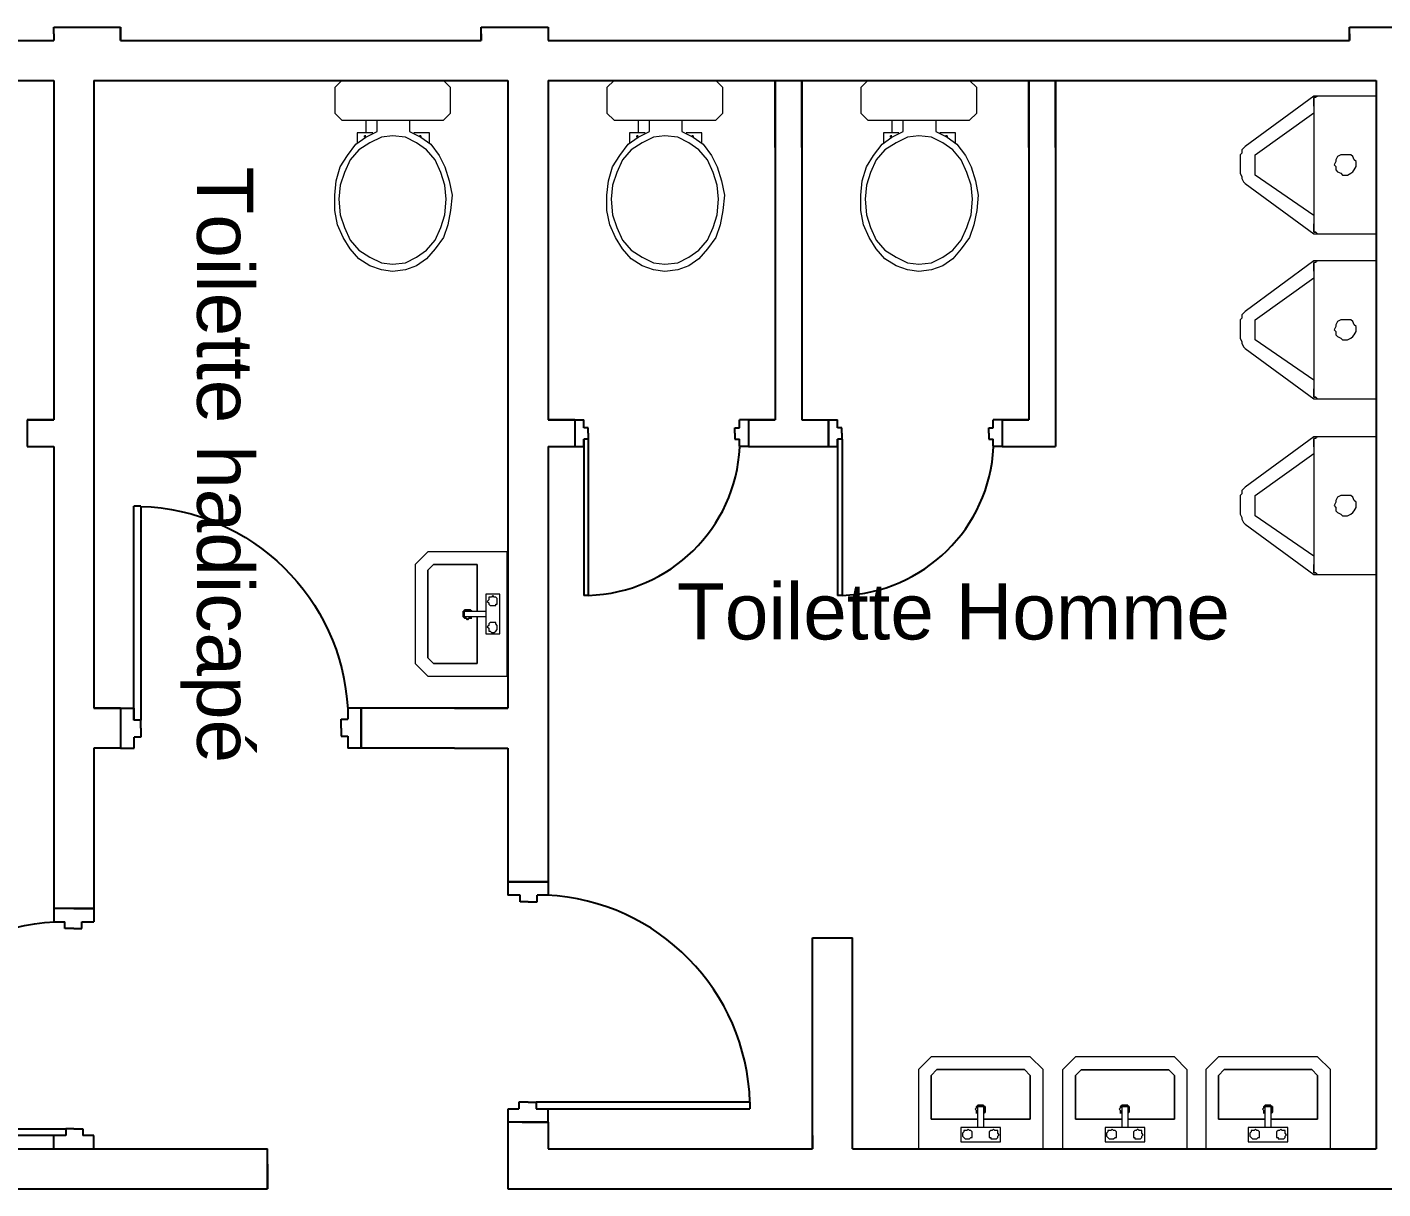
# Model space of a CAD drawing. Header units: metres. Extents: x 131 to 1703, y 190 to 2058.
# Drawn here: x 1489.3 to 1494.38, y 2000.19 to 2004.54 of the extents above; entities that cross this region are included whole.
import ezdxf

# ---------------------------------------------------------------- set-up
doc = ezdxf.new("R2010")
doc.units = ezdxf.units.M
for name, color, linetype in [('Mobilier', 7, 'Continuous'), ('Murs', 7, 'Continuous'), ('Noms Locaux', 7, 'Continuous'), ('Portes', 7, 'Continuous')]:
    doc.layers.add(name, color=color, linetype=linetype)
doc.styles.get("Standard").update_dxf_attribs({"font": 'arial.ttf'})

# ---------------------------------------------------------------- blocks, each defined once
blk = doc.blocks.new('Bidet')
at = {"layer": 'Mobilier', "lineweight": 9}
for points in [[(2.9611, 9.8395), (2.9311, 9.8395), (2.9228, 9.8312), (2.9228, 9.7112), (2.9311, 9.7029), (2.9611, 9.7029), (2.9694, 9.7112), (2.9694, 9.8312)], [(3.1394, 9.7712), (3.1378, 9.7862), (3.1311, 9.7995), (3.1228, 9.8112), (3.1111, 9.8212), (3.0961, 9.8279), (3.0811, 9.8329), (3.0628, 9.8345), (3.0461, 9.8329), (3.0311, 9.8279), (3.0161, 9.8212), (3.0044, 9.8112), (2.9961, 9.7995), (2.9894, 9.7862), (2.9878, 9.7712), (2.9894, 9.7579), (2.9961, 9.7445), (3.0044, 9.7312), (3.0161, 9.7212), (3.0311, 9.7145), (3.0461, 9.7095), (3.0628, 9.7079), (3.0811, 9.7095), (3.0961, 9.7145), (3.1111, 9.7212), (3.1228, 9.7312), (3.1311, 9.7445), (3.1378, 9.7579)], [(2.9878, 9.8045), (2.9894, 9.8045), (2.9878, 9.8045), (2.9878, 9.8029)]]:
    blk.add_lwpolyline(points, close=True, dxfattribs=at)
for points in [[(2.9694, 9.7912), (2.9828, 9.7912), (2.9894, 9.8045), (2.9978, 9.8162), (3.0111, 9.8262), (3.0244, 9.8329), (3.0411, 9.8379), (3.0578, 9.8412), (3.0761, 9.8395), (3.0928, 9.8362), (3.1078, 9.8312), (3.1211, 9.8212), (3.1328, 9.8112), (3.1411, 9.7995), (3.1461, 9.7862), (3.1478, 9.7712), (3.1461, 9.7579), (3.1411, 9.7445), (3.1328, 9.7312), (3.1211, 9.7212), (3.1078, 9.7129), (3.0928, 9.7062), (3.0761, 9.7029), (3.0578, 9.7029), (3.0411, 9.7045), (3.0244, 9.7095), (3.0111, 9.7179), (2.9978, 9.7279), (2.9894, 9.7395), (2.9828, 9.7529), (2.9694, 9.7529)], [(2.9961, 9.8145), (2.9844, 9.8145), (2.9844, 9.7962)], [(2.9894, 9.8045), (2.9894, 9.8045)], [(2.9844, 9.7479), (2.9844, 9.7295), (2.9961, 9.7295)], [(2.9894, 9.7395), (2.9894, 9.7379), (2.9878, 9.7379), (2.9878, 9.7395), (2.9878, 9.7379), (2.9894, 9.7379)]]:
    blk.add_lwpolyline(points, dxfattribs=at)
at = {"layer": 'Mobilier', "color": 252, "lineweight": 9, "true_color": 0x858585}
blk.add_lwpolyline([(2.9694, 9.7395), (2.9844, 9.7395)], dxfattribs=at)
blk = doc.blocks.new('Lave-main')
at = {"layer": 'Mobilier', "lineweight": 9}
for points in [[(3.0161, 9.4495), (3.0311, 9.4645), (3.0311, 9.5812), (3.0161, 9.5962), (2.9228, 9.5962), (2.9228, 9.4495)], [(3.0161, 9.5745), (3.0094, 9.5812), (2.9578, 9.5812), (2.9578, 9.5262), (2.9578, 9.5812), (3.0094, 9.5812), (3.0161, 9.5745), (3.0161, 9.4712), (3.0094, 9.4645), (2.9578, 9.4645), (2.9578, 9.5195), (2.9578, 9.4645), (3.0094, 9.4645), (3.0161, 9.4712)], [(2.9478, 9.4995), (2.9478, 9.5462), (2.9311, 9.5462), (2.9311, 9.4995)], [(2.9394, 9.5329), (2.9411, 9.5329), (2.9428, 9.5329), (2.9444, 9.5345), (2.9444, 9.5362), (2.9461, 9.5379), (2.9444, 9.5395), (2.9444, 9.5412), (2.9444, 9.5429), (2.9428, 9.5429), (2.9411, 9.5445), (2.9394, 9.5445), (2.9378, 9.5445), (2.9361, 9.5429), (2.9344, 9.5412), (2.9344, 9.5395), (2.9344, 9.5379), (2.9344, 9.5362), (2.9361, 9.5345), (2.9361, 9.5329), (2.9378, 9.5329)], [(2.9478, 9.5262), (2.9728, 9.5262), (2.9728, 9.5195), (2.9478, 9.5195)], [(2.9694, 9.5295), (2.9711, 9.5279), (2.9728, 9.5279), (2.9744, 9.5262), (2.9744, 9.5245), (2.9744, 9.5229), (2.9744, 9.5212), (2.9744, 9.5195), (2.9728, 9.5195), (2.9728, 9.5179), (2.9711, 9.5179), (2.9694, 9.5179), (2.9678, 9.5179), (2.9661, 9.5179), (2.9644, 9.5195), (2.9661, 9.5179), (2.9678, 9.5179), (2.9694, 9.5179), (2.9711, 9.5179), (2.9728, 9.5179), (2.9728, 9.5195), (2.9744, 9.5195), (2.9744, 9.5212), (2.9744, 9.5229), (2.9744, 9.5245), (2.9744, 9.5262), (2.9728, 9.5279), (2.9711, 9.5279), (2.9694, 9.5295), (2.9678, 9.5279), (2.9661, 9.5279), (2.9644, 9.5279), (2.9661, 9.5279), (2.9678, 9.5279)], [(2.9394, 9.5012), (2.9411, 9.5029), (2.9428, 9.5029), (2.9444, 9.5029), (2.9444, 9.5045), (2.9444, 9.5062), (2.9461, 9.5079), (2.9444, 9.5095), (2.9444, 9.5112), (2.9428, 9.5129), (2.9411, 9.5129), (2.9394, 9.5129), (2.9378, 9.5129), (2.9361, 9.5129), (2.9361, 9.5112), (2.9344, 9.5112), (2.9344, 9.5095), (2.9344, 9.5079), (2.9344, 9.5062), (2.9344, 9.5045), (2.9361, 9.5029), (2.9378, 9.5029)]]:
    blk.add_lwpolyline(points, close=True, dxfattribs=at)
blk = doc.blocks.new('Pissoir homme')
at = {"layer": 'Mobilier', "lineweight": 9}
for points in [[(1489.7679, 2008.3999), (1489.7696, 2008.3999), (1489.7662, 2008.3999), (1489.6979, 2008.3499), (1489.6962, 2008.3483), (1489.6946, 2008.3466), (1489.6946, 2008.3433), (1489.6929, 2008.3416), (1489.6929, 2008.3233), (1489.6946, 2008.3199), (1489.6946, 2008.3183), (1489.6962, 2008.3149), (1489.6979, 2008.3133), (1489.7662, 2008.2633), (1489.7696, 2008.2633), (1489.7679, 2008.2649), (1489.7662, 2008.2649), (1489.7662, 2008.2666), (1489.7662, 2008.2683), (1489.7662, 2008.2733)], [(1489.7662, 2008.3899), (1489.7662, 2008.3966), (1489.7662, 2008.3983)], [(1489.7662, 2008.2816), (1489.7079, 2008.3216), (1489.7079, 2008.3416), (1489.7662, 2008.3833)]]:
    blk.add_lwpolyline(points, dxfattribs=at)
for points in [[(1489.7662, 2008.2683), (1489.7662, 2008.2666), (1489.7662, 2008.2649), (1489.7679, 2008.2649), (1489.7696, 2008.2633), (1489.8279, 2008.2633), (1489.8279, 2008.3999), (1489.7696, 2008.3999), (1489.7679, 2008.3999), (1489.7679, 2008.3983), (1489.7662, 2008.3983), (1489.7662, 2008.3966)], [(1489.7979, 2008.3416), (1489.7946, 2008.3416), (1489.7929, 2008.3416), (1489.7896, 2008.3399), (1489.7879, 2008.3366), (1489.7879, 2008.3349), (1489.7862, 2008.3316), (1489.7879, 2008.3299), (1489.7879, 2008.3266), (1489.7896, 2008.3249), (1489.7929, 2008.3233), (1489.7946, 2008.3216), (1489.7979, 2008.3216), (1489.7996, 2008.3216), (1489.8029, 2008.3233), (1489.8046, 2008.3249), (1489.8062, 2008.3266), (1489.8079, 2008.3299), (1489.8079, 2008.3316), (1489.8079, 2008.3349), (1489.8062, 2008.3366), (1489.8046, 2008.3399), (1489.8029, 2008.3416), (1489.7996, 2008.3416)]]:
    blk.add_lwpolyline(points, close=True, dxfattribs=at)
blk = doc.blocks.new('Cadre de porte')
at = {"layer": 'Portes'}
for p, q in [((1475.4108, 2002.3926), (1475.4608, 2002.3926)), ((1475.4108, 2002.3926), (1475.4108, 2002.2426)), ((1475.4608, 2002.3476), (1475.4608, 2002.3926)), ((1475.4858, 2002.3476), (1475.4608, 2002.3476)), ((1475.4858, 2002.3176), (1475.4858, 2002.3476)), ((1475.4858, 2002.3176), (1475.4858, 2002.2835)), ((1475.4108, 2002.2426), (1475.4608, 2002.2426)), ((1475.4608, 2002.2426), (1475.4608, 2002.2835)), ((1475.4608, 2002.2426), (1475.4608, 2002.2835)), ((1475.4858, 2002.2835), (1475.4608, 2002.2835))]:
    blk.add_line(p, q, dxfattribs=at)
blk = doc.blocks.new('Battant de porte')
at = {"layer": 'Portes'}
for p, q in [((1476.0711, 2003.4622), (1476.0962, 2003.4622)), ((1476.0711, 2003.4615), (1476.0711, 2003.4622)), ((1476.0711, 2003.4615), (1476.0711, 2002.6615)), ((1476.0962, 2003.4615), (1476.0962, 2003.4622)), ((1476.0962, 2002.6615), (1476.0962, 2003.4615)), ((1476.0711, 2002.6615), (1476.0962, 2002.6615))]:
    blk.add_line(p, q, dxfattribs=at)
blk.add_arc((1476.0962, 2002.6615), 0.801, 91.7926, 177.0715, dxfattribs=at)

msp = doc.modelspace()

# ---------------------------------------------------------------- linework, layer by layer
at = {"layer": 'Murs'}
for p, q in [((1489.405, 2004.5426), (1489.655, 2004.5426)), ((1489.405, 2004.5176), (1489.405, 2004.5426)), ((1489.655, 2004.4926), (1489.655, 2004.5426)), ((1489.655, 2004.5426), (1489.655, 2004.4926)), ((1491.005, 2004.4926), (1491.005, 2004.5426)), ((1491.005, 2004.5426), (1491.255, 2004.5426)), ((1491.255, 2004.5426), (1491.255, 2004.4926)), ((1494.255, 2004.4926), (1494.255, 2004.5426)), ((1494.255, 2004.5426), (1494.505, 2004.5426)), ((1486.655, 2004.4926), (1489.405, 2004.4926)), ((1489.405, 2004.5176), (1489.405, 2004.4926)), ((1489.655, 2004.4926), (1491.005, 2004.4926)), ((1491.005, 2004.5176), (1491.005, 2004.4926)), ((1491.255, 2004.4926), (1494.255, 2004.4926)), ((1494.255, 2004.5176), (1494.255, 2004.4926)), ((1488.555, 2004.3426), (1489.405, 2004.3426)), ((1489.405, 2004.3426), (1489.405, 2004.1784)), ((1489.405, 2004.3426), (1489.405, 2003.0726)), ((1489.555, 2004.3426), (1489.555, 2001.9926)), ((1489.555, 2004.3426), (1491.105, 2004.3426)), ((1491.105, 2004.3426), (1491.105, 2001.9926)), ((1491.255, 2004.3426), (1491.255, 2003.0726)), ((1491.255, 2004.3426), (1494.355, 2004.3426)), ((1492.105, 2004.0917), (1492.105, 2004.3426)), ((1492.105, 2004.3426), (1492.105, 2003.0726)), ((1492.205, 2004.0917), (1492.205, 2004.3426)), ((1492.205, 2004.3426), (1492.205, 2003.0726)), ((1493.055, 2004.0917), (1493.055, 2004.3426)), ((1493.055, 2004.3426), (1493.055, 2003.0726)), ((1493.155, 2004.0917), (1493.155, 2004.3426)), ((1493.155, 2004.3426), (1493.155, 2003.0726)), ((1494.355, 2004.3426), (1494.355, 2000.3426)), ((1489.405, 2003.0726), (1489.305, 2003.0726)), ((1489.305, 2003.0726), (1489.305, 2002.9726)), ((1489.305, 2003.0726), (1489.405, 2003.0726)), ((1491.255, 2003.0748), (1491.255, 2003.0748)), ((1491.255, 2003.0726), (1491.355, 2003.0726)), ((1491.355, 2003.0726), (1491.255, 2003.0726)), ((1491.355, 2003.0726), (1491.355, 2002.9726)), ((1492.105, 2003.0726), (1492.005, 2003.0726)), ((1492.105, 2003.0726), (1492.005, 2003.0726)), ((1492.005, 2003.0726), (1492.005, 2002.9726)), ((1492.005, 2003.0726), (1492.105, 2003.0726)), ((1492.205, 2003.0726), (1492.305, 2003.0726)), ((1492.305, 2002.9726), (1492.305, 2003.0726)), ((1493.055, 2003.0726), (1492.955, 2003.0726)), ((1492.955, 2003.0726), (1492.955, 2002.9726)), ((1492.955, 2003.0726), (1493.055, 2003.0726)), ((1493.155, 2003.0726), (1493.155, 2002.9726)), ((1489.305, 2002.9726), (1489.405, 2002.9726)), ((1489.405, 2002.9726), (1489.405, 2001.2426)), ((1491.255, 2002.9726), (1491.355, 2002.9726)), ((1491.255, 2002.9726), (1491.255, 2001.3426)), ((1492.005, 2002.9726), (1492.305, 2002.9726)), ((1492.005, 2002.9726), (1492.305, 2002.9726)), ((1492.955, 2002.9726), (1493.155, 2002.9726)), ((1489.555, 2001.9926), (1489.655, 2001.9926)), ((1489.655, 2001.9926), (1489.555, 2001.9926)), ((1489.655, 2001.9926), (1489.655, 2001.8426)), ((1490.905, 2001.9926), (1490.555, 2001.9926)), ((1490.555, 2001.9176), (1490.555, 2001.9926)), ((1490.555, 2001.9926), (1490.555, 2001.8426)), ((1490.905, 2001.9926), (1491.105, 2001.9926)), ((1491.105, 2001.9926), (1490.905, 2001.9926)), ((1489.655, 2001.8426), (1489.555, 2001.8426)), ((1489.555, 2001.8426), (1489.555, 2001.2426)), ((1490.905, 2001.8426), (1490.555, 2001.8426)), ((1490.905, 2001.8426), (1491.105, 2001.8426)), ((1491.105, 2001.8426), (1491.105, 2001.3426)), ((1491.255, 2001.3426), (1491.105, 2001.3426)), ((1491.18, 2001.3426), (1491.255, 2001.3426)), ((1489.555, 2001.2426), (1489.405, 2001.2426)), ((1489.4802, 2001.2426), (1489.555, 2001.2426)), ((1492.245, 2001.1326), (1492.395, 2001.1326)), ((1492.245, 2000.5602), (1492.245, 2001.1326)), ((1492.395, 2000.5602), (1492.395, 2001.1326)), ((1492.245, 2000.3426), (1492.245, 2000.5602)), ((1492.395, 2000.3426), (1492.395, 2000.5602)), ((1491.255, 2000.4426), (1491.105, 2000.4426)), ((1491.105, 2000.4426), (1491.105, 2000.1926)), ((1491.1578, 2000.4426), (1491.255, 2000.4426)), ((1491.255, 2000.4426), (1491.255, 2000.3426)), ((1492.245, 2000.3926), (1492.245, 2000.3426)), ((1488.455, 2000.3426), (1490.0124, 2000.3426)), ((1490.0124, 2000.3426), (1490.205, 2000.3426)), ((1490.205, 2000.1926), (1490.205, 2000.3426)), ((1491.255, 2000.3426), (1492.1106, 2000.3426)), ((1492.1106, 2000.3426), (1492.245, 2000.3426)), ((1492.395, 2000.3426), (1494.355, 2000.3426)), ((1490.205, 2000.2851), (1490.205, 2000.1926)), ((1486.655, 2000.1926), (1490.0124, 2000.1926)), ((1490.0124, 2000.1926), (1490.205, 2000.1926)), ((1491.105, 2000.1926), (1493.2982, 2000.1926)), ((1493.2982, 2000.1926), (1494.355, 2000.1926)), ((1494.355, 2000.1926), (1494.605, 2000.1926))]:
    msp.add_line(p, q, dxfattribs=at)

# ---------------------------------------------------------------- block references
at = {"xscale": 3.17603254805694, "yscale": 3.17603254805694, "zscale": 3.17603254805694}
for name, p, rotation in [('Bidet', (1459.6395, 2013.6254), 270), ('Bidet', (1460.6589, 2013.6254), 270), ('Bidet', (1461.609, 2013.6254), 270), ('Lave-main', (1500.3843, 2032.5899), 180), ('Lave-main', (1523.1198, 1991.0598), 90), ('Lave-main', (1523.6592, 1991.0597), 90), ('Lave-main', (1524.1954, 1991.0598), 90)]:
    msp.add_blockref(name, p, dxfattribs=dict(at, rotation=rotation))
at = {"xscale": 3.776595387001999, "yscale": 3.776595387001999, "zscale": 3.776595387001999}
for p in [(-4132.1221, -5580.6293), (-4132.1221, -5581.2469), (-4132.1221, -5581.905)]:
    msp.add_blockref('Pissoir homme', p, dxfattribs=at)
at = {"layer": 'Portes', "yscale": 0.667330309807895, "zscale": 0.667330309807895}
for p, xscale in [((506.7687, 666.8153), 0.667330309807895), ((2476.5911, 666.8153), -0.667330309807895), ((507.7187, 666.8153), 0.667330309807895), ((2477.5411, 666.8153), -0.667330309807895)]:
    msp.add_blockref('Cadre de porte', p, dxfattribs=dict(at, xscale=xscale))
at = {"layer": 'Portes', "xscale": 0.7304078123620351, "yscale": 0.7304078123620351, "zscale": 0.7304078123620351, "rotation": 180.0000000000653}
for p in [(2569.5406, 3465.7594), (2570.4906, 3465.7594)]:
    msp.add_blockref('Battant de porte', p, dxfattribs=at)
at = {"layer": 'Portes', "xscale": -1}
msp.add_blockref('Battant de porte', (2965.8012, -0.7139), dxfattribs=at)
at = {"layer": 'Portes'}
msp.add_blockref('Cadre de porte', (14.2443, -0.4), dxfattribs=at)
for name, p, rotation in [('Cadre de porte', (2965.9658, 4004.2352), 180), ('Battant de porte', (-511.4515, 3476.5888), 270.0000000000675), ('Cadre de porte', (-512.8375, 3476.6534), 270), ('Cadre de porte', (3491.7976, 524.9318), 89.99999999999999)]:
    msp.add_blockref(name, p, dxfattribs=dict(at, rotation=rotation))
at = {"layer": 'Portes', "xscale": -1}
for name, p, rotation in [('Cadre de porte', (3493.4976, 3476.7534), 90), ('Battant de porte', (3492.1116, 3476.4888), 89.99999999993246), ('Cadre de porte', (-511.1375, 525.0318), 270)]:
    msp.add_blockref(name, p, dxfattribs=dict(at, rotation=rotation))

# ---------------------------------------------------------------- texts
at = {"layer": 'Noms Locaux'}
msp.add_text('Toilette hadicapé', height=0.21, rotation=270, dxfattribs=at).set_placement((1489.9413, 2004.0209))
msp.add_text('Toilette Homme', height=0.21, dxfattribs=at).set_placement((1491.7375, 2002.2498))

doc.saveas('drawing.dxf')
